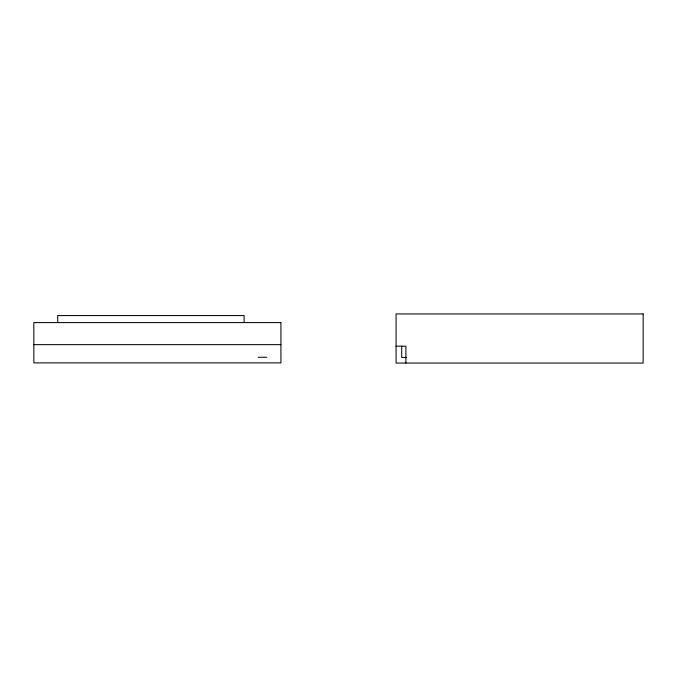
<?xml version="1.0" encoding="UTF-8"?>
<svg xmlns="http://www.w3.org/2000/svg" width="677" height="677" viewBox="0 0 677 677"><rect width="100%" height="100%" fill="white"/><g stroke="black" fill="none" stroke-linecap="round" stroke-linejoin="round"><path stroke-width="1.02" d="M33.85 344.635L280.921 344.635M396.079 346.218L405.904 346.218L405.904 363.067M258.174 357.27L266.882 357.27M406.53 357.448L401.698 357.448L401.698 346.04M244.143 322.59L244.143 315.575L57.714 315.575L57.714 322.59M643.15 313.933L396.079 313.933L396.079 363.067L643.15 363.067L643.15 313.933M280.921 322.59L33.85 322.59L33.85 362.88L280.921 362.88L280.921 322.59"/></g></svg>
